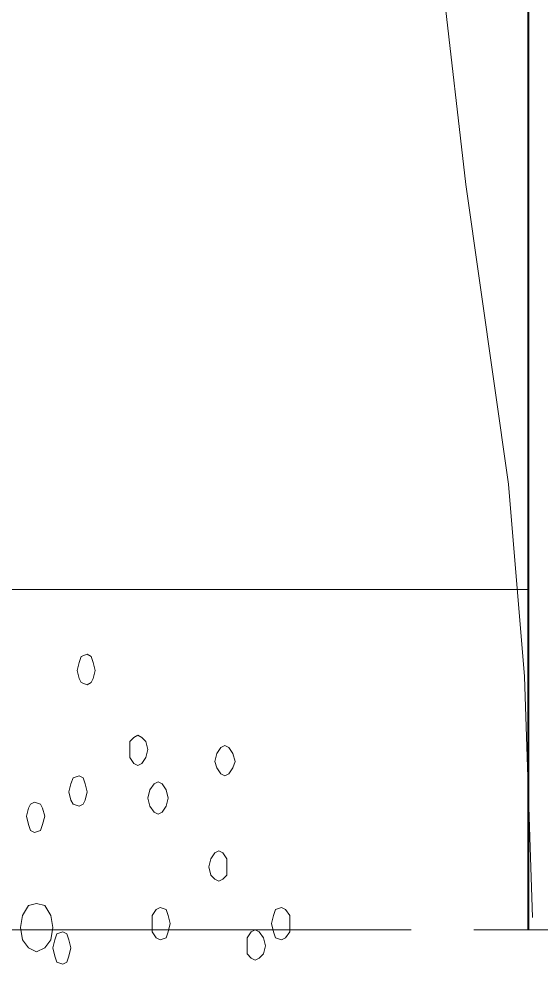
# Model space of a CAD drawing. Header units: millimetres. Extents: x 182 to 575, y -105 to 95.
# Drawn here: x 271.534 to 272.762, y 66.325 to 68.548 of the extents above; entities that cross this region are included whole.
import ezdxf

# ---------------------------------------------------------------- set-up
doc = ezdxf.new("R2010")
doc.units = ezdxf.units.MM
doc.header["$MEASUREMENT"] = 0
doc.layers.add('PDF_Geometry', color=7, linetype='Continuous')
doc.layers.add('PDF_Solid Fills', color=7, linetype='Continuous')

msp = doc.modelspace()

# ---------------------------------------------------------------- hatches: boundary and pattern name
at = {"layer": 'PDF_Solid Fills', "transparency": 33554559}
h = msp.add_hatch(color=256, dxfattribs=at)
h.paths.add_polyline_path([(272.3552, 68.0276), (272.3477, 68.0276), (272.3552, 68.0276)], flags=0)
h.paths.add_polyline_path([(272.3552, 68.0251), (272.3502, 68.0251), (272.3552, 68.0251)], flags=0)
h.paths.add_polyline_path([(272.3577, 68.0176), (272.3527, 68.0176), (272.3577, 68.0176)], flags=0)
h = msp.add_hatch(color=256, dxfattribs=at)
h.paths.add_polyline_path([(272.3077, 67.9951), (272.3102, 67.9951), (272.3077, 67.9951)], flags=0)
h.paths.add_polyline_path([(272.3177, 67.9926), (272.3002, 67.9926), (272.3177, 67.9926)], flags=0)
h.paths.add_polyline_path([(272.3002, 67.9926), (272.3177, 67.9926), (272.3002, 67.9926)], flags=0)
h = msp.add_hatch(color=256, dxfattribs=at)
h.paths.add_polyline_path([(272.3352, 67.9926), (272.3427, 67.9926), (272.3352, 67.9926)], flags=0)
h.paths.add_polyline_path([(272.3427, 67.9926), (272.3352, 67.9926), (272.3427, 67.9926)], flags=0)
h.paths.add_polyline_path([(272.3302, 67.9901), (272.3477, 67.9901), (272.3302, 67.9901)], flags=0)
h.paths.add_polyline_path([(272.3477, 67.9901), (272.3302, 67.9901), (272.3477, 67.9901)], flags=0)
h = msp.add_hatch(color=256, dxfattribs=at)
h.paths.add_polyline_path([(272.3052, 67.1926), (272.3127, 67.1926), (272.3052, 67.1926)], flags=0)
h.paths.add_polyline_path([(272.3127, 67.1926), (272.3052, 67.1926), (272.3127, 67.1926)], flags=0)
h.paths.add_polyline_path([(272.3027, 67.1901), (272.3152, 67.1901), (272.3027, 67.1901)], flags=0)
h.paths.add_polyline_path([(272.3177, 67.1901), (272.3002, 67.1901), (272.3177, 67.1901)], flags=0)
h = msp.add_hatch(color=256, dxfattribs=at)
h.paths.add_polyline_path([(272.3402, 67.1901), (272.3352, 67.1901), (272.3402, 67.1901)], flags=0)
h.paths.add_polyline_path([(272.3327, 67.1901), (272.3427, 67.1901), (272.3327, 67.1901)], flags=0)
h.paths.add_polyline_path([(272.3302, 67.1876), (272.3452, 67.1876), (272.3302, 67.1876)], flags=0)
h = msp.add_hatch(color=256, dxfattribs=at)
h.paths.add_polyline_path([(272.3427, 67.1501), (272.3352, 67.1501), (272.3427, 67.1501)], flags=0)
h.paths.add_polyline_path([(272.3477, 67.1526), (272.3302, 67.1526), (272.3477, 67.1526)], flags=0)
h.paths.add_polyline_path([(272.3302, 67.1526), (272.3477, 67.1526), (272.3302, 67.1526)], flags=0)
h = msp.add_hatch(color=256, dxfattribs=at)
h.paths.add_polyline_path([(272.3127, 67.1226), (272.3077, 67.1226), (272.3127, 67.1226)], flags=0)
h.paths.add_polyline_path([(272.3077, 67.1226), (272.3127, 67.1226), (272.3077, 67.1226)], flags=0)
h.paths.add_polyline_path([(272.3152, 67.1226), (272.3052, 67.1226), (272.3152, 67.1226)], flags=0)
h.paths.add_polyline_path([(272.3027, 67.1201), (272.3177, 67.1201), (272.3027, 67.1201)], flags=0)
h.paths.add_polyline_path([(272.3177, 67.1201), (272.3027, 67.1201), (272.3177, 67.1201)], flags=0)
h = msp.add_hatch(color=256, dxfattribs=at)
h.paths.add_polyline_path([(271.5427, 66.6176), (271.5352, 66.6176), (271.5427, 66.6176)], flags=0)
h.paths.add_polyline_path([(271.5452, 66.6051), (271.5377, 66.6051), (271.5452, 66.6051)], flags=0)
h.paths.add_polyline_path([(271.5377, 66.6001), (271.5452, 66.6001), (271.5377, 66.6001)], flags=0)
h.paths.add_polyline_path([(271.5452, 66.5876), (271.5377, 66.5876), (271.5452, 66.5876)], flags=0)
h.paths.add_polyline_path([(271.5352, 66.5826), (271.5427, 66.5826), (271.5352, 66.5826)], flags=0)
h = msp.add_hatch(color=256, dxfattribs=at)
h.paths.add_polyline_path([(271.9902, 66.6201), (272.0002, 66.6201), (271.9902, 66.6201)], flags=0)
h.paths.add_polyline_path([(271.9877, 66.6176), (271.9952, 66.6176), (271.9877, 66.6176)], flags=0)
h.paths.add_polyline_path([(271.9927, 66.6126), (271.9852, 66.6126), (271.9927, 66.6126)], flags=0)
h.paths.add_polyline_path([(271.9902, 66.6076), (271.9827, 66.6076), (271.9902, 66.6076)], flags=0)
h.paths.add_polyline_path([(271.9777, 66.5926), (271.9852, 66.5926), (271.9777, 66.5926)], flags=0)
h = msp.add_hatch(color=256, dxfattribs=at)
h.paths.add_polyline_path([(272.0377, 66.6176), (272.0452, 66.6176), (272.0377, 66.6176)], flags=0)
h.paths.add_polyline_path([(272.0402, 66.6126), (272.0477, 66.6126), (272.0402, 66.6126)], flags=0)
h.paths.add_polyline_path([(272.0502, 66.6051), (272.0427, 66.6051), (272.0502, 66.6051)], flags=0)
h.paths.add_polyline_path([(272.0427, 66.6001), (272.0502, 66.6001), (272.0427, 66.6001)], flags=0)
h.paths.add_polyline_path([(272.0402, 66.5826), (272.0477, 66.5826), (272.0402, 66.5826)], flags=0)
h = msp.add_hatch(color=256, dxfattribs=at)
h.paths.add_polyline_path([(271.5327, 66.5751), (271.5402, 66.5751), (271.5327, 66.5751)], flags=0)
h.paths.add_polyline_path([(271.5402, 66.5726), (271.5302, 66.5726), (271.5402, 66.5726)], flags=0)
h.paths.add_polyline_path([(271.5302, 66.5701), (271.5377, 66.5701), (271.5302, 66.5701)], flags=0)

# ---------------------------------------------------------------- linework, layer by layer
at = {"layer": 'PDF_Geometry', "lineweight": 40}
msp.add_lwpolyline([(272.7326, 66.4062), (272.7326, 83.5396), (272.985, 83.5396), (272.985, 66.4062)], dxfattribs=at)
at = {"layer": 'PDF_Geometry', "lineweight": 13}
for points in [[(272.1088, 70.0396), (272.3231, 69.6491), (272.4516, 69.0967), (272.5326, 68.6158), (272.585, 68.1586), (272.685, 67.4539), (272.7231, 67.0015), (272.7421, 66.4348)], [(269.385, 66.4062), (272.4564, 66.4062)], [(272.604, 66.4062), (275.6183, 66.4062)]]:
    msp.add_lwpolyline(points, dxfattribs=at)
at = {"layer": 'PDF_Geometry', "lineweight": 20}
msp.add_lwpolyline([(269.385, 67.2062), (272.7326, 67.2062)], dxfattribs=at)
at = {"layer": 'PDF_Geometry', "lineweight": 13}
for points in [[(271.7135, 67.0158), (271.7088, 67.0348), (271.704, 67.0491), (271.6945, 67.0539), (271.6802, 67.0491), (271.6754, 67.0348), (271.6707, 67.0158), (271.6754, 66.9967), (271.6802, 66.9872), (271.6945, 66.9824), (271.704, 66.9872), (271.7088, 66.9967)], [(271.8373, 66.8301), (271.8326, 66.8491), (271.8231, 66.8586), (271.8135, 66.8634), (271.804, 66.8586), (271.7945, 66.8491), (271.7945, 66.8301), (271.7945, 66.811), (271.804, 66.7967), (271.8135, 66.792), (271.8231, 66.7967), (271.8326, 66.811)], [(272.0421, 66.8015), (272.0373, 66.8205), (272.0278, 66.8348), (272.0183, 66.8396), (272.0088, 66.8348), (271.9993, 66.8205), (271.9945, 66.8015), (271.9993, 66.7872), (272.0088, 66.7729), (272.0183, 66.7681), (272.0278, 66.7729), (272.0373, 66.7872)], [(271.6945, 66.7301), (271.6897, 66.7491), (271.685, 66.7634), (271.6754, 66.7681), (271.6612, 66.7634), (271.6564, 66.7491), (271.6516, 66.7301), (271.6564, 66.711), (271.6612, 66.7015), (271.6754, 66.6967), (271.685, 66.7015), (271.6897, 66.711)], [(271.885, 66.7158), (271.8802, 66.7348), (271.8707, 66.7491), (271.8612, 66.7539), (271.8516, 66.7491), (271.8421, 66.7348), (271.8373, 66.7158), (271.8421, 66.6967), (271.8516, 66.6824), (271.8612, 66.6777), (271.8707, 66.6824), (271.8802, 66.6967)], [(271.5945, 66.6729), (271.5897, 66.692), (271.585, 66.7015), (271.5707, 66.7062), (271.5612, 66.7015), (271.5564, 66.692), (271.5516, 66.6729), (271.5564, 66.6539), (271.5612, 66.6396), (271.5707, 66.6348), (271.585, 66.6396), (271.5897, 66.6539)], [(272.0231, 66.5539), (272.0231, 66.5729), (272.0135, 66.5872), (272.004, 66.592), (271.9945, 66.5872), (271.985, 66.5729), (271.9802, 66.5539), (271.985, 66.5348), (271.9945, 66.5253), (272.004, 66.5205), (272.0135, 66.5253), (272.0231, 66.5348)], [(271.6135, 66.411), (271.6088, 66.4396), (271.5945, 66.4634), (271.5754, 66.4681), (271.5564, 66.4634), (271.5421, 66.4396), (271.5373, 66.411), (271.5421, 66.3824), (271.5564, 66.3634), (271.5754, 66.3539), (271.5945, 66.3634), (271.6088, 66.3824)], [(271.8897, 66.4205), (271.885, 66.4396), (271.8802, 66.4539), (271.8659, 66.4586), (271.8564, 66.4539), (271.8469, 66.4396), (271.8469, 66.4205), (271.8469, 66.4015), (271.8564, 66.3872), (271.8659, 66.3824), (271.8802, 66.3872), (271.885, 66.4015)], [(272.1707, 66.4205), (272.1707, 66.4396), (272.1612, 66.4539), (272.1516, 66.4586), (272.1373, 66.4539), (272.1326, 66.4396), (272.1278, 66.4205), (272.1326, 66.4015), (272.1373, 66.3872), (272.1516, 66.3824), (272.1612, 66.3872), (272.1707, 66.4015)], [(272.1135, 66.3681), (272.1088, 66.3872), (272.0993, 66.4015), (272.0897, 66.4062), (272.0802, 66.4015), (272.0707, 66.3872), (272.0707, 66.3681), (272.0707, 66.3491), (272.0802, 66.3396), (272.0897, 66.3348), (272.0993, 66.3396), (272.1088, 66.3491)], [(271.6564, 66.3634), (271.6516, 66.3824), (271.6469, 66.3967), (271.6373, 66.4015), (271.6231, 66.3967), (271.6183, 66.3824), (271.6135, 66.3634), (271.6183, 66.3443), (271.6231, 66.3301), (271.6373, 66.3253), (271.6469, 66.3301), (271.6516, 66.3443)]]:
    msp.add_lwpolyline(points, close=True, dxfattribs=at)

doc.saveas('drawing.dxf')
